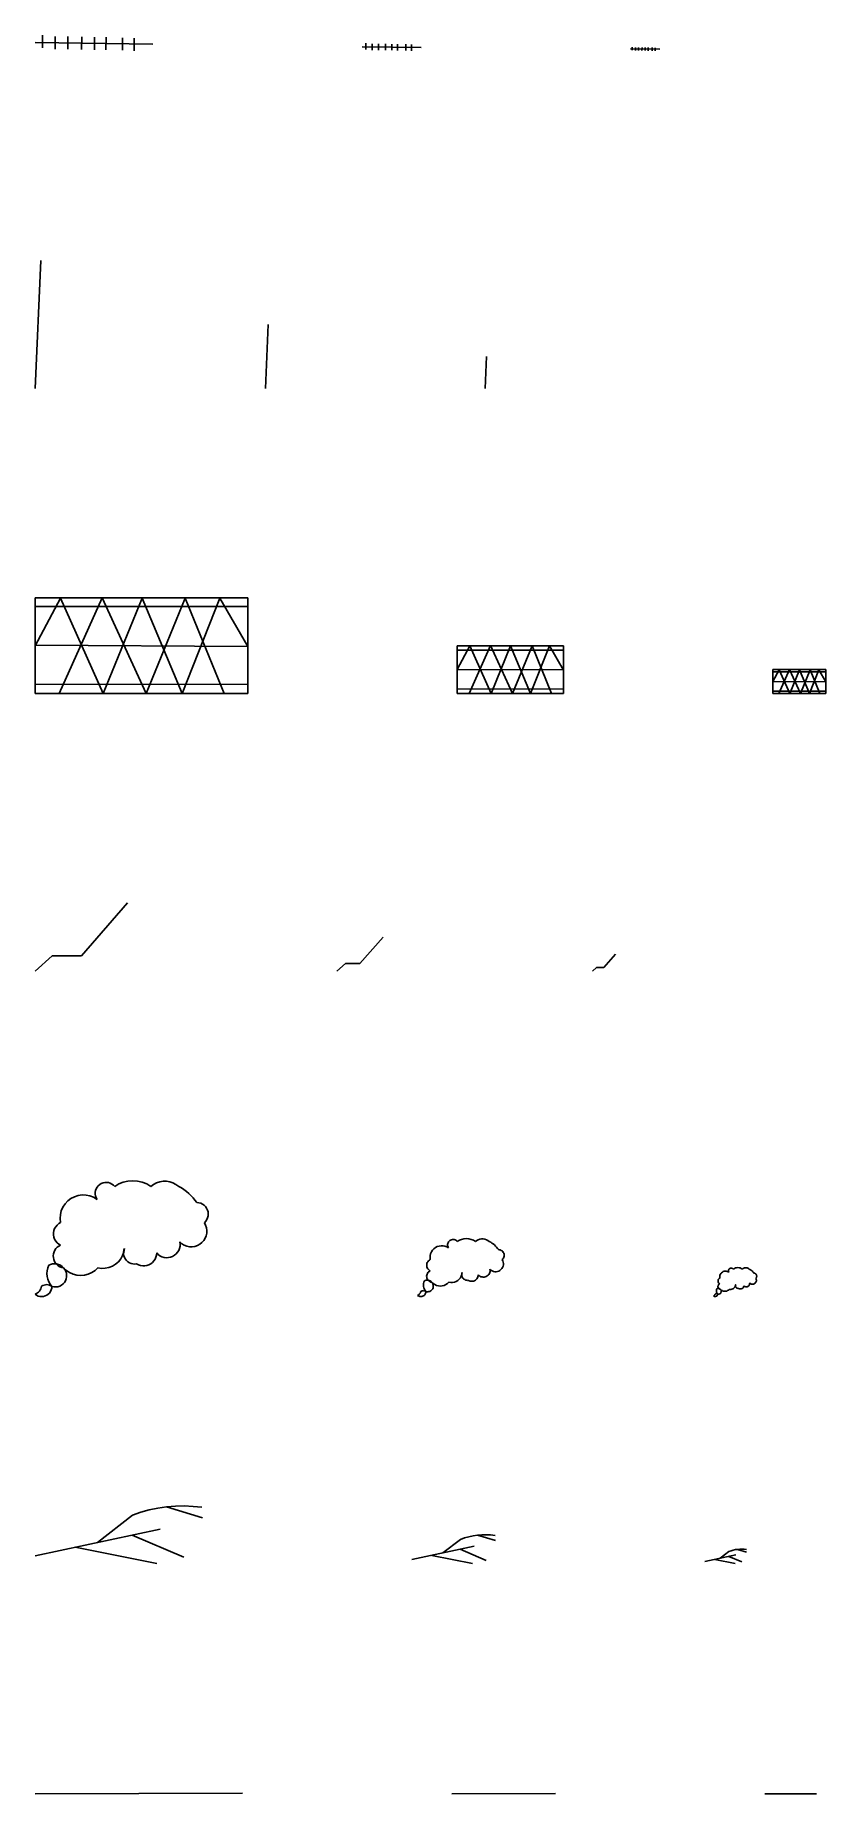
# Model space of a CAD drawing. Extents: x 0 to 76, y 0 to 168.
import ezdxf

# ---------------------------------------------------------------- set-up
doc = ezdxf.new("R2010")
doc.units = 0
for name, color, linetype in [('crack_alligator_DOWN_1X_0', 7, 'CONTINUOUS'), ('crack_alligator_ORIGINAL_0', 7, 'CONTINUOUS'), ('crack_alligator_UP_1X_0', 7, 'CONTINUOUS'), ('crack_diag_DOWN_1X_0', 7, 'CONTINUOUS'), ('crack_diag_ORIGINAL_0', 7, 'CONTINUOUS'), ('crack_diag_UP_1X_0', 7, 'CONTINUOUS'), ('crack_long_DOWN_1X_0', 7, 'CONTINUOUS'), ('crack_long_ORIGINAL_0', 7, 'CONTINUOUS'), ('crack_long_UP_1X_0', 7, 'CONTINUOUS'), ('crack_trans_DOWN_1X_0', 7, 'CONTINUOUS'), ('crack_trans_ORIGINAL_0', 7, 'CONTINUOUS'), ('crack_trans_UP_1X_0', 7, 'CONTINUOUS'), ('damage_DOWN_1X_0', 7, 'CONTINUOUS'), ('damage_ORIGINAL_0', 7, 'CONTINUOUS'), ('damage_UP_1X_0', 7, 'CONTINUOUS'), ('rebar_DOWN_1X_0', 7, 'CONTINUOUS'), ('rebar_ORIGINAL_0', 7, 'CONTINUOUS'), ('rebar_UP_1X_0', 7, 'CONTINUOUS'), ('seepage_DOWN_1X_0', 7, 'CONTINUOUS'), ('seepage_ORIGINAL_0', 7, 'CONTINUOUS'), ('seepage_UP_1X_0', 7, 'CONTINUOUS')]:
    doc.layers.add(name, color=color, linetype=linetype)

msp = doc.modelspace()

# ---------------------------------------------------------------- linework, layer by layer
at = {"layer": 'crack_alligator_DOWN_1X_0'}
for p, q in [((63.974011, 22.184724), (66.958814, 22.82112)), ((64.93275, 22.387099), (66.883958, 22)), ((65.466412, 22.502922), (66.29602, 23.15379)), ((66.288296, 22.680362), (67.529326, 22.148794)), ((66.495245, 23.222507), (66.29602, 23.15379)), ((66.698385, 23.278605), (66.495245, 23.222507)), ((66.904642, 23.321862), (66.698385, 23.278605)), ((67.113203, 23.352107), (66.904642, 23.321862)), ((67.32325, 23.369224), (67.113203, 23.352107)), ((67.113203, 23.352107), (67.969679, 23.091258)), ((67.533957, 23.373144), (67.32325, 23.369224)), ((67.744495, 23.363851), (67.533957, 23.373144)), ((67.954037, 23.341383), (67.744495, 23.363851))]:
    msp.add_line(p, q, dxfattribs=at)
at = {"layer": 'crack_alligator_ORIGINAL_0'}
for p, q in [((35.982674, 22.369448), (41.952279, 23.64224)), ((38.967476, 23.005844), (40.626692, 24.30758)), ((41.025142, 24.445015), (40.626692, 24.30758)), ((41.431422, 24.557209), (41.025142, 24.445015)), ((41.843935, 24.643723), (41.431422, 24.557209)), ((42.261058, 24.704215), (41.843935, 24.643723)), ((42.681152, 24.738448), (42.261058, 24.704215)), ((42.261058, 24.704215), (43.974011, 24.182517)), ((43.102566, 24.746287), (42.681152, 24.738448)), ((43.523642, 24.727702), (43.102566, 24.746287)), ((43.942727, 24.682766), (43.523642, 24.727702)), ((37.900152, 22.774197), (41.802567, 22)), ((40.611243, 23.360724), (43.093304, 22.297588))]:
    msp.add_line(p, q, dxfattribs=at)
at = {"layer": 'crack_alligator_UP_1X_0'}
for p, q in [((10.084936, 26.89003), (9.288036, 26.61516)), ((10.897496, 27.114418), (10.084936, 26.89003)), ((11.722522, 27.287446), (10.897496, 27.114418)), ((12.556768, 27.40843), (11.722522, 27.287446)), ((13.396956, 27.476896), (12.556768, 27.40843)), ((12.556768, 27.40843), (15.982674, 26.365034)), ((14.239784, 27.492574), (13.396956, 27.476896)), ((15.081936, 27.455404), (14.239784, 27.492574)), ((15.920106, 27.365532), (15.081936, 27.455404)), ((0, 22.738896), (11.93921, 25.28448)), ((5.969604, 24.011688), (9.288036, 26.61516)), ((3.834956, 23.548394), (11.639786, 22)), ((9.257138, 24.721448), (14.22126, 22.595176))]:
    msp.add_line(p, q, dxfattribs=at)
at = {"layer": 'crack_diag_DOWN_1X_0'}
for p, q in [((54.343378, 78.929582), (55.446715, 80.194831)), ((53.240041, 78.562252), (53.648684, 78.929582)), ((53.648684, 78.929582), (54.343378, 78.929582))]:
    msp.add_line(p, q, dxfattribs=at)
at = {"layer": 'crack_diag_ORIGINAL_0'}
for p, q in [((31.033367, 79.296912), (33.240041, 81.82741)), ((28.826694, 78.562252), (29.643979, 79.296912)), ((29.643979, 79.296912), (31.033367, 79.296912))]:
    msp.add_line(p, q, dxfattribs=at)
at = {"layer": 'crack_diag_UP_1X_0'}
for p, q in [((4.413346, 80.031572), (8.826694, 85.092568)), ((0, 78.562252), (1.63457, 80.031572)), ((1.63457, 80.031572), (4.413346, 80.031572))]:
    msp.add_line(p, q, dxfattribs=at)
at = {"layer": 'crack_long_DOWN_1X_0'}
msp.add_line((69.707572, 0), (74.658834, 0.013411), dxfattribs=at)
at = {"layer": 'crack_long_ORIGINAL_0'}
msp.add_line((39.805048, 0), (49.707572, 0.026821), dxfattribs=at)
at = {"layer": 'crack_long_UP_1X_0'}
msp.add_line((0, 0), (19.805048, 0.053642), dxfattribs=at)
at = {"layer": 'crack_trans_DOWN_1X_0'}
msp.add_line((43.133064, 137.298478), (43, 134.241846), dxfattribs=at)
at = {"layer": 'crack_trans_ORIGINAL_0'}
msp.add_line((22.266128, 140.35511), (22, 134.241846), dxfattribs=at)
at = {"layer": 'crack_trans_UP_1X_0'}
msp.add_line((0.532256, 146.468374), (0, 134.241846), dxfattribs=at)
at = {"layer": 'damage_DOWN_1X_0'}
for p, q in [((70.471036, 107.169925), (75.544835, 107.169925)), ((70.471036, 106.244181), (75.541652, 106.218731)), ((70.474715, 107.375315), (75.549542, 107.375315)), ((70.474715, 105.092969), (70.474715, 107.375315)), ((70.474715, 106.234142), (71.075412, 107.374183)), ((71.043987, 105.092568), (72.072115, 107.379887)), ((71.075412, 107.374183), (72.093746, 105.095719)), ((72.072115, 107.379887), (73.119343, 105.095749)), ((72.093746, 105.095719), (73.029542, 107.370313)), ((73.029542, 107.370313), (73.984437, 105.095719)), ((73.119343, 105.095749), (74.055162, 107.373525)), ((73.984437, 105.095719), (74.886127, 107.370542)), ((74.055162, 107.373525), (74.984616, 105.095749)), ((74.886127, 107.370542), (75.548187, 106.215749)), ((75.549542, 107.375315), (75.549542, 105.092969)), ((75.549542, 105.092969), (70.474715, 105.092969)), ((70.477402, 105.305712), (75.548018, 105.315256))]:
    msp.add_line(p, q, dxfattribs=at)
at = {"layer": 'damage_ORIGINAL_0'}
for p, q in [((40.314024, 109.247282), (50.461622, 109.247282)), ((40.321381, 109.658061), (50.471036, 109.658061)), ((40.321381, 105.093371), (40.321381, 109.658061)), ((40.321381, 107.375716), (41.522777, 109.655798)), ((41.459926, 105.092568), (43.516183, 109.667207)), ((41.522777, 109.655798), (43.559445, 105.098869)), ((43.516183, 109.667207), (45.610637, 105.09893)), ((43.559445, 105.098869), (45.431037, 109.648059)), ((45.431037, 109.648059), (47.340825, 105.098869)), ((45.610637, 105.09893), (47.482277, 109.654482)), ((47.340825, 105.098869), (49.144206, 109.648517)), ((47.482277, 109.654482), (49.341184, 105.09893)), ((49.144206, 109.648517), (50.468326, 107.338929)), ((50.471036, 109.658061), (50.471036, 105.093371)), ((40.314024, 107.395794), (50.455255, 107.344894)), ((50.471036, 105.093371), (40.321381, 105.093371)), ((40.326756, 105.518855), (50.467988, 105.537943))]:
    msp.add_line(p, q, dxfattribs=at)
at = {"layer": 'damage_UP_1X_0'}
for p, q in [((2.291804, 105.092568), (6.404318, 114.241846)), ((6.404318, 114.241846), (10.593226, 105.105292)), ((0, 113.401996), (20.295196, 113.401996)), ((0.014714, 114.223554), (20.314024, 114.223554)), ((0.014714, 105.094174), (0.014714, 114.223554)), ((0.014714, 109.658864), (2.417506, 114.219028)), ((2.417506, 114.219028), (6.490842, 105.10517)), ((6.490842, 105.10517), (10.234026, 114.20355)), ((10.234026, 114.20355), (14.053602, 105.10517)), ((10.593226, 105.105292), (14.336506, 114.216396)), ((14.053602, 105.10517), (17.660364, 114.204466)), ((14.336506, 114.216396), (18.05432, 105.105292)), ((17.660364, 114.204466), (20.308604, 109.58529)), ((20.314024, 114.223554), (20.314024, 105.094174)), ((0, 109.69902), (20.282462, 109.59722)), ((0.025464, 105.945142), (20.307928, 105.983318)), ((20.314024, 105.094174), (0.014714, 105.094174))]:
    msp.add_line(p, q, dxfattribs=at)
at = {"layer": 'rebar_DOWN_1X_0'}
for p, q in [((56.872828, 166.673798), (59.684966, 166.627945)), ((57.04535, 166.54369), (57.046788, 166.845759)), ((57.347523, 166.512265), (57.34896, 166.814334)), ((57.65171, 166.514138), (57.653147, 166.816207)), ((57.982511, 166.506441), (57.983948, 166.80851)), ((58.286491, 166.499369), (58.287928, 166.801438)), ((58.563648, 166.49292), (58.565085, 166.794989)), ((58.957034, 166.483767), (58.958471, 166.785837)), ((59.233983, 166.468374), (59.23542, 166.770443))]:
    msp.add_line(p, q, dxfattribs=at)
at = {"layer": 'rebar_ORIGINAL_0'}
for p, q in [((31.248552, 166.879222), (36.872828, 166.787515)), ((31.593597, 166.619006), (31.596471, 167.223144)), ((32.197942, 166.556155), (32.200816, 167.160293)), ((32.806316, 166.559901), (32.80919, 167.164039)), ((33.467918, 166.544508), (33.470793, 167.148646)), ((34.075878, 166.530363), (34.078752, 167.134501)), ((34.630193, 166.517466), (34.633067, 167.121604)), ((35.416964, 166.499161), (35.419838, 167.103299)), ((35.970862, 166.468374), (35.973736, 167.072512))]:
    msp.add_line(p, q, dxfattribs=at)
at = {"layer": 'rebar_UP_1X_0'}
for p, q in [((0.69009, 166.769638), (0.695838, 167.977914)), ((0, 167.29007), (11.248552, 167.106656)), ((1.89878, 166.643936), (1.904528, 167.852212)), ((3.115528, 166.651428), (3.121276, 167.859704)), ((4.438732, 166.620642), (4.444482, 167.828918)), ((5.654652, 166.592352), (5.6604, 167.800628)), ((6.763282, 166.566558), (6.76903, 167.774834)), ((8.336824, 166.529948), (8.342572, 167.738224)), ((9.44462, 166.468374), (9.450368, 167.67665))]:
    msp.add_line(p, q, dxfattribs=at)
at = {"layer": 'seepage_DOWN_1X_0'}
for p, q in [((65.256044, 49.067155), (65.24711, 49.016119)), ((65.24711, 49.016119), (65.24711, 48.964307)), ((65.24711, 48.964307), (65.256044, 48.913271)), ((65.273645, 49.115886), (65.256044, 49.067155)), ((65.256044, 48.913271), (65.273645, 48.86454)), ((65.299385, 49.160852), (65.273645, 49.115886)), ((65.273645, 48.86454), (65.299385, 48.819574)), ((65.332493, 49.200706), (65.299385, 49.160852)), ((65.299385, 48.819574), (65.332493, 48.77972)), ((65.371978, 49.234254), (65.332493, 49.200706)), ((65.332493, 48.77972), (65.371978, 48.746172)), ((65.416656, 49.260491), (65.371978, 49.234254)), ((65.371978, 48.746172), (65.416656, 48.719935)), ((65.416656, 48.719935), (65.375483, 48.698981)), ((65.412138, 49.449161), (65.406297, 49.354632)), ((65.406297, 49.354632), (65.416656, 49.260491)), ((65.434008, 49.54131), (65.412138, 49.449161)), ((65.471266, 49.628383), (65.434008, 49.54131)), ((65.522823, 49.707829), (65.471266, 49.628383)), ((65.587169, 49.777324), (65.522823, 49.707829)), ((65.662419, 49.834832), (65.587169, 49.777324)), ((65.746372, 49.87867), (65.662419, 49.834832)), ((65.836569, 49.907556), (65.746372, 49.87867)), ((65.93037, 49.920641), (65.836569, 49.907556)), ((66.025029, 49.917545), (65.93037, 49.920641)), ((66.117773, 49.898359), (66.025029, 49.917545)), ((66.205891, 49.863641), (66.117773, 49.898359)), ((66.2868, 49.814411), (66.205891, 49.863641)), ((66.245113, 49.982645), (66.244663, 49.938536)), ((66.244663, 49.938536), (66.251627, 49.894978)), ((66.252964, 50.026053), (66.245113, 49.982645)), ((66.251627, 49.894978), (66.265807, 49.853207)), ((66.267993, 50.067525), (66.252964, 50.026053)), ((66.265807, 49.853207), (66.2868, 49.814411)), ((66.289772, 50.105885), (66.267993, 50.067525)), ((66.317684, 50.140043), (66.289772, 50.105885)), ((66.350936, 50.169028), (66.317684, 50.140043)), ((66.388584, 50.192017), (66.350936, 50.169028)), ((66.429557, 50.208358), (66.388584, 50.192017)), ((66.472692, 50.217587), (66.429557, 50.208358)), ((66.516765, 50.21944), (66.472692, 50.217587)), ((66.560523, 50.213866), (66.516765, 50.21944)), ((66.602724, 50.201023), (66.560523, 50.213866)), ((66.642168, 50.181276), (66.602724, 50.201023)), ((66.677736, 50.155185), (66.642168, 50.181276)), ((66.708418, 50.123492), (66.677736, 50.155185)), ((66.807367, 50.182152), (66.708418, 50.123492)), ((66.914096, 50.225058), (66.807367, 50.182152)), ((67.026115, 50.251208), (66.914096, 50.225058)), ((67.140809, 50.259994), (67.026115, 50.251208)), ((67.255503, 50.251208), (67.140809, 50.259994)), ((67.367522, 50.225058), (67.255503, 50.251208)), ((67.474251, 50.182152), (67.367522, 50.225058)), ((67.5732, 50.123492), (67.474251, 50.182152)), ((67.637847, 50.171304), (67.5732, 50.123492)), ((67.709256, 50.208264), (67.637847, 50.171304)), ((67.785621, 50.233434), (67.709256, 50.208264)), ((67.865011, 50.246181), (67.785621, 50.233434)), ((67.945418, 50.246181), (67.865011, 50.246181)), ((68.024808, 50.233434), (67.945418, 50.246181)), ((68.101173, 50.208264), (68.024808, 50.233434)), ((68.172582, 50.171304), (68.101173, 50.208264)), ((68.237229, 50.123492), (68.172582, 50.171304)), ((68.301299, 50.088091), (68.237229, 50.123492)), ((68.268114, 48.797053), (68.316592, 48.754024)), ((68.27329, 48.745241), (68.268114, 48.797053)), ((68.269939, 48.693278), (68.27329, 48.745241)), ((68.362979, 50.048675), (68.301299, 50.088091)), ((68.316592, 48.754024), (68.371792, 48.720045)), ((68.422019, 50.005403), (68.362979, 50.048675)), ((68.371792, 48.720045), (68.432044, 48.696143)), ((68.478178, 49.958453), (68.422019, 50.005403)), ((68.531227, 49.908015), (68.478178, 49.958453)), ((68.58095, 49.854296), (68.531227, 49.908015)), ((68.627143, 49.797513), (68.58095, 49.854296)), ((68.66962, 49.737899), (68.627143, 49.797513)), ((68.716808, 49.733604), (68.66962, 49.737899)), ((68.686012, 48.710808), (68.743113, 48.741486)), ((68.762561, 49.721287), (68.716808, 49.733604)), ((68.743113, 48.741486), (68.794035, 48.781592)), ((68.805528, 49.701313), (68.762561, 49.721287)), ((68.794035, 48.781592), (68.837238, 48.829915)), ((68.844437, 49.674273), (68.805528, 49.701313)), ((68.837238, 48.829915), (68.871417, 48.884992)), ((68.878139, 49.640966), (68.844437, 49.674273)), ((68.851315, 49.256388), (68.883902, 49.290786)), ((68.881787, 49.199177), (68.851315, 49.256388)), ((68.871417, 48.884992), (68.895535, 48.945158)), ((68.905635, 49.602377), (68.878139, 49.640966)), ((68.901886, 49.137552), (68.881787, 49.199177)), ((68.883902, 49.290786), (68.910113, 49.330258)), ((68.895535, 48.945158), (68.908866, 49.008592)), ((68.911004, 49.073377), (68.901886, 49.137552)), ((68.926113, 49.559648), (68.905635, 49.602377)), ((68.908866, 49.008592), (68.911004, 49.073377)), ((68.910113, 49.330258), (68.929174, 49.373638)), ((68.938967, 49.514043), (68.926113, 49.559648)), ((68.929174, 49.373638), (68.940521, 49.419642)), ((68.943817, 49.466909), (68.938967, 49.514043)), ((68.940521, 49.419642), (68.943817, 49.466909)), ((64.808986, 47.547734), (64.837112, 47.5627)), ((64.808986, 47.547734), (64.843867, 47.524036)), ((64.837112, 47.5627), (64.863352, 47.58077)), ((64.843867, 47.524036), (64.88228, 47.506636)), ((64.863352, 47.58077), (64.887364, 47.60171)), ((64.88228, 47.506636), (64.923098, 47.496046)), ((64.887364, 47.60171), (64.908836, 47.625248)), ((64.908836, 47.625248), (64.927489, 47.651076)), ((64.923098, 47.496046), (64.965124, 47.492574)), ((64.927489, 47.651076), (64.94308, 47.67886)), ((64.94308, 47.67886), (64.955406, 47.708239)), ((64.955406, 47.708239), (64.964308, 47.73883)), ((64.992497, 47.756136), (64.964308, 47.73883)), ((64.965124, 47.492574), (65.007126, 47.496324)), ((65.023137, 47.7686), (64.992497, 47.756136)), ((65.007126, 47.496324), (65.047874, 47.507185)), ((65.055402, 47.775883), (65.023137, 47.7686)), ((65.047874, 47.507185), (65.08617, 47.524839)), ((65.088425, 47.777791), (65.055402, 47.775883)), ((65.08617, 47.524839), (65.120893, 47.548767)), ((65.093401, 48.1116), (65.0884, 48.043508)), ((65.0884, 48.043508), (65.093579, 47.97543)), ((65.121315, 47.774273), (65.088425, 47.777791)), ((65.108473, 48.178191), (65.093401, 48.1116)), ((65.093579, 47.97543), (65.108823, 47.908879)), ((65.133279, 48.2418), (65.108473, 48.178191)), ((65.108823, 47.908879), (65.133795, 47.845334)), ((65.120893, 47.548767), (65.151025, 47.578269)), ((65.153187, 47.765423), (65.121315, 47.774273)), ((65.177619, 48.262038), (65.133279, 48.2418)), ((65.133795, 47.845334), (65.167937, 47.786209)), ((65.151025, 47.578269), (65.17568, 47.61248)), ((65.183182, 47.75148), (65.153187, 47.765423)), ((65.167937, 47.786209), (65.210492, 47.732819)), ((65.17568, 47.61248), (65.194139, 47.650395)), ((65.224761, 48.274413), (65.177619, 48.262038)), ((65.210492, 47.732819), (65.183182, 47.75148)), ((65.194139, 47.650395), (65.205857, 47.690904)), ((65.205857, 47.690904), (65.210492, 47.732819)), ((65.210492, 47.732819), (65.25694, 47.723244)), ((65.273325, 48.278562), (65.224761, 48.274413)), ((65.24723, 48.514354), (65.241965, 48.468457)), ((65.241965, 48.468457), (65.244277, 48.422317)), ((65.244277, 48.422317), (65.254106, 48.377177)), ((65.259932, 48.558772), (65.24723, 48.514354)), ((65.254106, 48.377177), (65.271185, 48.334252)), ((65.25694, 47.723244), (65.304344, 47.721857)), ((65.279728, 48.600514), (65.259932, 48.558772)), ((65.271185, 48.334252), (65.295056, 48.294699)), ((65.321883, 48.274364), (65.273325, 48.278562)), ((65.306084, 48.638456), (65.279728, 48.600514)), ((65.295056, 48.294699), (65.325074, 48.259583)), ((65.304344, 47.721857), (65.351273, 47.728697)), ((65.338292, 48.671576), (65.306084, 48.638456)), ((65.369013, 48.261941), (65.321883, 48.274364)), ((65.325074, 48.259583), (65.360432, 48.22985)), ((65.375483, 48.698981), (65.338292, 48.671576)), ((65.351273, 47.728697), (65.396308, 47.743558)), ((65.360432, 48.22985), (65.400177, 48.2063)), ((65.413332, 48.241658), (65.369013, 48.261941)), ((65.396308, 47.743558), (65.438091, 47.765992)), ((65.400177, 48.2063), (65.443239, 48.189569)), ((65.45354, 48.21411), (65.413332, 48.241658)), ((65.438091, 47.765992), (65.475358, 47.795321)), ((65.443239, 48.189569), (65.488458, 48.180105)), ((65.488458, 48.180105), (65.45354, 48.21411)), ((65.475358, 47.795321), (65.506986, 47.830659)), ((65.488458, 48.180105), (65.555368, 48.116451)), ((65.517609, 48.142698), (65.488458, 48.180105)), ((65.506986, 47.830659), (65.532018, 47.870939)), ((65.539843, 48.100809), (65.517609, 48.142698)), ((65.532018, 47.870939), (65.549698, 47.914944)), ((65.55449, 48.055703), (65.539843, 48.100809)), ((65.549698, 47.914944), (65.559493, 47.961346)), ((65.561107, 48.008743), (65.55449, 48.055703)), ((65.555368, 48.116451), (65.63203, 48.064958)), ((65.559493, 47.961346), (65.561107, 48.008743)), ((65.63203, 48.064958), (65.716262, 48.027091)), ((65.716262, 48.027091), (65.805663, 48.003932)), ((65.805663, 48.003932), (65.897685, 47.996137)), ((65.897685, 47.996137), (65.989707, 48.003932)), ((65.989707, 48.003932), (66.079107, 48.027091)), ((66.079107, 48.027091), (66.163339, 48.064958)), ((66.163339, 48.064958), (66.240002, 48.116451)), ((66.240002, 48.116451), (66.306912, 48.180105)), ((66.306912, 48.180105), (66.394884, 48.167468)), ((66.394884, 48.167468), (66.483721, 48.17007)), ((66.483721, 48.17007), (66.570803, 48.187834)), ((66.570803, 48.187834), (66.653561, 48.220236)), ((66.653561, 48.220236), (66.729555, 48.26632)), ((66.729555, 48.26632), (66.796542, 48.324728)), ((66.796542, 48.324728), (66.852548, 48.393737)), ((66.852548, 48.393737), (66.89592, 48.47131)), ((66.89592, 48.47131), (66.925379, 48.555161)), ((66.926627, 48.600789), (66.920208, 48.557139)), ((66.920208, 48.557139), (66.920968, 48.513025)), ((66.920968, 48.513025), (66.928887, 48.469621)), ((66.925379, 48.555161), (66.940056, 48.642816)), ((66.940056, 48.642816), (66.926627, 48.600789)), ((66.928887, 48.469621), (66.943756, 48.428082)), ((66.943756, 48.428082), (66.965178, 48.389511)), ((66.965178, 48.389511), (66.992584, 48.354935)), ((66.992584, 48.354935), (67.025245, 48.325273)), ((67.025245, 48.325273), (67.062293, 48.301314)), ((67.062293, 48.301314), (67.102743, 48.283695)), ((67.102743, 48.283695), (67.145518, 48.272883)), ((67.145518, 48.272883), (67.189481, 48.269168)), ((67.189481, 48.269168), (67.233464, 48.272648)), ((67.233464, 48.272648), (67.278684, 48.24874)), ((67.278684, 48.24874), (67.32721, 48.232564)), ((67.32721, 48.232564), (67.37773, 48.224557)), ((67.37773, 48.224557), (67.42888, 48.224934)), ((67.42888, 48.224934), (67.479276, 48.233687)), ((67.479276, 48.233687), (67.527558, 48.250577)), ((67.527558, 48.250577), (67.572421, 48.275149)), ((67.572421, 48.275149), (67.612651, 48.306738)), ((67.612651, 48.306738), (67.647163, 48.344493)), ((67.647163, 48.344493), (67.675024, 48.38739)), ((67.675024, 48.38739), (67.69548, 48.434272)), ((67.69548, 48.434272), (67.707979, 48.483873)), ((67.707979, 48.483873), (67.712183, 48.53485)), ((67.712183, 48.53485), (67.748872, 48.497901)), ((67.748872, 48.497901), (67.791099, 48.467436)), ((67.791099, 48.467436), (67.837733, 48.44427)), ((67.837733, 48.44427), (67.887523, 48.429028)), ((67.887523, 48.429028), (67.939132, 48.422116)), ((67.939132, 48.422116), (67.991178, 48.423721)), ((67.991178, 48.423721), (68.042264, 48.433799)), ((68.042264, 48.433799), (68.09102, 48.452081)), ((68.09102, 48.452081), (68.136138, 48.478075)), ((68.136138, 48.478075), (68.176409, 48.511084)), ((68.176409, 48.511084), (68.210751, 48.550224)), ((68.210751, 48.550224), (68.238245, 48.594444)), ((68.238245, 48.594444), (68.258152, 48.642559)), ((68.258152, 48.642559), (68.269939, 48.693278)), ((68.432044, 48.696143), (68.495526, 48.683042)), ((68.495526, 48.683042), (68.560318, 48.681137)), ((68.560318, 48.681137), (68.62446, 48.690487)), ((68.62446, 48.690487), (68.686012, 48.710808))]:
    msp.add_line(p, q, dxfattribs=at)
at = {"layer": 'seepage_ORIGINAL_0'}
for p, q in [((38.246191, 52.17709), (38.095689, 52.062074)), ((38.414096, 52.264767), (38.246191, 52.17709)), ((38.59449, 52.322537), (38.414096, 52.264767)), ((38.782092, 52.348709), (38.59449, 52.322537)), ((38.971409, 52.342517), (38.782092, 52.348709)), ((39.156899, 52.304143), (38.971409, 52.342517)), ((39.333133, 52.234709), (39.156899, 52.304143)), ((39.494951, 52.136249), (39.333133, 52.234709)), ((39.411578, 52.472717), (39.410678, 52.384499)), ((39.410678, 52.384499), (39.424606, 52.297382)), ((39.427279, 52.559532), (39.411578, 52.472717)), ((39.424606, 52.297382), (39.452965, 52.213841)), ((39.457337, 52.642477), (39.427279, 52.559532)), ((39.452965, 52.213841), (39.494951, 52.136249)), ((39.500896, 52.719197), (39.457337, 52.642477)), ((39.556721, 52.787512), (39.500896, 52.719197)), ((39.623224, 52.845482), (39.556721, 52.787512)), ((39.698519, 52.891461), (39.623224, 52.845482)), ((39.780465, 52.924143), (39.698519, 52.891461)), ((39.866736, 52.9426), (39.780465, 52.924143)), ((39.954882, 52.946307), (39.866736, 52.9426)), ((40.042398, 52.935159), (39.954882, 52.946307)), ((40.126799, 52.909473), (40.042398, 52.935159)), ((40.205688, 52.869978), (40.126799, 52.909473)), ((40.276824, 52.817796), (40.205688, 52.869978)), ((40.338187, 52.754409), (40.276824, 52.817796)), ((40.536086, 52.87173), (40.338187, 52.754409)), ((40.749544, 52.957542), (40.536086, 52.87173)), ((40.973581, 53.009843), (40.749544, 52.957542)), ((41.20297, 53.027413), (40.973581, 53.009843)), ((41.432358, 53.009843), (41.20297, 53.027413)), ((41.656395, 52.957542), (41.432358, 53.009843)), ((41.869853, 52.87173), (41.656395, 52.957542)), ((42.067752, 52.754409), (41.869853, 52.87173)), ((42.197045, 52.850034), (42.067752, 52.754409)), ((42.339864, 52.923953), (42.197045, 52.850034)), ((42.492594, 52.974295), (42.339864, 52.923953)), ((42.651374, 52.999789), (42.492594, 52.974295)), ((42.812187, 52.999789), (42.651374, 52.999789)), ((42.970967, 52.974295), (42.812187, 52.999789)), ((43.123698, 52.923953), (42.970967, 52.974295)), ((43.266516, 52.850034), (43.123698, 52.923953)), ((43.39581, 52.754409), (43.266516, 52.850034)), ((43.523949, 52.683608), (43.39581, 52.754409)), ((43.64731, 52.604776), (43.523949, 52.683608)), ((43.76539, 52.518233), (43.64731, 52.604776)), ((43.877708, 52.424333), (43.76539, 52.518233)), ((43.983805, 52.323457), (43.877708, 52.424333)), ((44.083251, 52.216018), (43.983805, 52.323457)), ((44.175638, 52.102453), (44.083251, 52.216018)), ((44.260592, 51.983224), (44.175638, 52.102453)), ((37.433439, 50.641736), (37.415571, 50.539664)), ((37.415571, 50.539664), (37.415571, 50.43604)), ((37.415571, 50.43604), (37.433439, 50.333968)), ((37.468641, 50.739198), (37.433439, 50.641736)), ((37.520122, 50.82913), (37.468641, 50.739198)), ((37.586338, 50.908838), (37.520122, 50.82913)), ((37.665308, 50.975934), (37.586338, 50.908838)), ((37.754664, 51.028408), (37.665308, 50.975934)), ((37.745627, 51.405748), (37.733945, 51.21669)), ((37.733945, 51.21669), (37.754664, 51.028408)), ((37.789367, 51.590047), (37.745627, 51.405748)), ((37.863885, 51.764192), (37.789367, 51.590047)), ((37.966998, 51.923085), (37.863885, 51.764192)), ((38.095689, 52.062074), (37.966998, 51.923085)), ((44.354967, 51.974633), (44.260592, 51.983224)), ((44.446474, 51.95), (44.354967, 51.974633)), ((44.532408, 51.910052), (44.446474, 51.95)), ((44.610226, 51.855972), (44.532408, 51.910052)), ((44.677629, 51.789358), (44.610226, 51.855972)), ((44.623981, 51.020202), (44.689155, 51.088998)), ((44.684925, 50.905781), (44.623981, 51.020202)), ((44.664185, 50.277411), (44.712422, 50.397742)), ((44.732621, 51.712181), (44.677629, 51.789358)), ((44.725123, 50.78253), (44.684925, 50.905781)), ((44.689155, 51.088998), (44.741578, 51.167943)), ((44.712422, 50.397742), (44.739083, 50.524611)), ((44.743359, 50.65418), (44.725123, 50.78253)), ((44.773577, 51.626723), (44.732621, 51.712181)), ((44.739083, 50.524611), (44.743359, 50.65418)), ((44.741578, 51.167943), (44.779699, 51.254702)), ((44.799286, 51.535512), (44.773577, 51.626723)), ((44.779699, 51.254702), (44.802393, 51.34671)), ((44.808986, 51.441245), (44.799286, 51.535512)), ((44.802393, 51.34671), (44.808986, 51.441245)), ((37.108155, 48.730627), (37.098152, 48.594443)), ((37.138298, 48.863808), (37.108155, 48.730627)), ((37.18791, 48.991027), (37.138298, 48.863808)), ((37.276589, 49.031503), (37.18791, 48.991027)), ((37.370875, 49.056253), (37.276589, 49.031503)), ((37.468001, 49.064551), (37.370875, 49.056253)), ((37.415812, 49.536135), (37.405281, 49.444341)), ((37.405281, 49.444341), (37.409906, 49.352061)), ((37.409906, 49.352061), (37.429563, 49.26178)), ((37.441215, 49.624971), (37.415812, 49.536135)), ((37.429563, 49.26178), (37.463722, 49.17593)), ((37.433439, 50.333968), (37.468641, 50.236506)), ((37.480807, 49.708454), (37.441215, 49.624971)), ((37.463722, 49.17593), (37.511463, 49.096824)), ((37.565118, 49.056155), (37.468001, 49.064551)), ((37.468641, 50.236506), (37.520122, 50.146574)), ((37.53352, 49.784338), (37.480807, 49.708454)), ((37.511463, 49.096824), (37.5715, 49.026591)), ((37.520122, 50.146574), (37.586338, 50.066866)), ((37.597936, 49.850578), (37.53352, 49.784338)), ((37.659378, 49.031309), (37.565118, 49.056155)), ((37.5715, 49.026591), (37.642216, 48.967125)), ((37.586338, 50.066866), (37.665308, 49.99977)), ((37.672318, 49.905389), (37.597936, 49.850578)), ((37.642216, 48.967125), (37.721706, 48.920026)), ((37.748016, 48.990743), (37.659378, 49.031309)), ((37.665308, 49.99977), (37.754664, 49.947296)), ((37.754664, 49.947296), (37.672318, 49.905389)), ((37.721706, 48.920026), (37.80783, 48.886563)), ((37.828432, 48.935647), (37.748016, 48.990743)), ((37.80783, 48.886563), (37.898267, 48.867637)), ((37.898267, 48.867637), (37.828432, 48.935647)), ((37.898267, 48.867637), (38.032088, 48.740329)), ((37.956569, 48.792823), (37.898267, 48.867637)), ((38.001038, 48.709045), (37.956569, 48.792823)), ((38.032088, 48.740329), (38.185413, 48.637342)), ((39.248029, 48.637342), (39.401355, 48.740329)), ((39.401355, 48.740329), (39.535176, 48.867637)), ((39.535176, 48.867637), (39.71112, 48.842363)), ((39.71112, 48.842363), (39.888794, 48.847566)), ((39.888794, 48.847566), (40.062958, 48.883094)), ((40.062958, 48.883094), (40.228474, 48.947898)), ((40.228474, 48.947898), (40.380462, 49.040067)), ((40.380462, 49.040067), (40.514436, 49.156883)), ((40.514436, 49.156883), (40.626448, 49.2949)), ((40.626448, 49.2949), (40.713192, 49.450047)), ((40.713192, 49.450047), (40.772109, 49.617749)), ((40.774606, 49.709005), (40.761767, 49.621704)), ((40.761767, 49.621704), (40.763287, 49.533477)), ((40.763287, 49.533477), (40.779126, 49.446669)), ((40.772109, 49.617749), (40.801464, 49.793059)), ((40.801464, 49.793059), (40.774606, 49.709005)), ((40.779126, 49.446669), (40.808863, 49.36359)), ((40.808863, 49.36359), (40.851708, 49.286449)), ((40.851708, 49.286449), (40.90652, 49.217297)), ((40.90652, 49.217297), (40.971842, 49.157973)), ((40.971842, 49.157973), (41.045938, 49.110055)), ((41.045938, 49.110055), (41.126837, 49.074816)), ((41.126837, 49.074816), (41.212387, 49.053193)), ((41.212387, 49.053193), (41.300314, 49.045763)), ((41.300314, 49.045763), (41.38828, 49.052722)), ((41.38828, 49.052722), (41.47872, 49.004907)), ((41.47872, 49.004907), (41.575772, 48.972555)), ((41.575772, 48.972555), (41.676812, 48.956541)), ((41.676812, 48.956541), (41.779111, 48.957295)), ((41.779111, 48.957295), (41.879904, 48.9748)), ((41.879904, 48.9748), (41.976468, 49.00858)), ((41.976468, 49.00858), (42.066193, 49.057724)), ((42.066193, 49.057724), (42.146654, 49.120903)), ((42.146654, 49.120903), (42.215678, 49.196411)), ((42.215678, 49.196411), (42.271399, 49.282206)), ((42.271399, 49.282206), (42.312311, 49.375971)), ((42.312311, 49.375971), (42.337309, 49.475172)), ((42.337309, 49.475172), (42.345717, 49.577127)), ((42.345717, 49.577127), (42.419095, 49.503228)), ((42.419095, 49.503228), (42.50355, 49.442297)), ((42.50355, 49.442297), (42.596818, 49.395967)), ((42.596818, 49.395967), (42.696397, 49.365482)), ((42.696397, 49.365482), (42.799617, 49.351659)), ((42.799617, 49.351659), (42.903708, 49.354869)), ((42.903708, 49.354869), (43.00588, 49.375025)), ((43.00588, 49.375025), (43.103392, 49.411588)), ((43.103392, 49.411588), (43.193628, 49.463576)), ((43.193628, 49.463576), (43.274169, 49.529595)), ((43.274169, 49.529595), (43.342854, 49.607875)), ((43.342854, 49.607875), (43.397841, 49.696315)), ((43.397841, 49.696315), (43.437656, 49.792545)), ((43.437656, 49.792545), (43.46123, 49.893983)), ((43.45758, 50.101533), (43.554536, 50.015475)), ((43.467931, 49.997908), (43.45758, 50.101533)), ((43.46123, 49.893983), (43.467931, 49.997908)), ((43.554536, 50.015475), (43.664936, 49.947517)), ((43.664936, 49.947517), (43.78544, 49.899713)), ((43.78544, 49.899713), (43.912404, 49.873511)), ((43.912404, 49.873511), (44.041988, 49.869701)), ((44.041988, 49.869701), (44.170272, 49.8884)), ((44.170272, 49.8884), (44.293376, 49.929042)), ((44.293376, 49.929042), (44.407578, 49.990398)), ((44.407578, 49.990398), (44.509422, 50.070611)), ((44.509422, 50.070611), (44.595829, 50.167256)), ((44.595829, 50.167256), (44.664185, 50.277411)), ((36.539324, 47.602894), (36.595576, 47.632825)), ((36.539324, 47.602894), (36.609086, 47.555498)), ((36.595576, 47.632825), (36.648056, 47.668966)), ((36.609086, 47.555498), (36.685911, 47.520699)), ((36.648056, 47.668966), (36.696079, 47.710846)), ((36.685911, 47.520699), (36.767547, 47.499517)), ((36.696079, 47.710846), (36.739023, 47.757921)), ((36.739023, 47.757921), (36.776329, 47.809578)), ((36.767547, 47.499517), (36.8516, 47.492574)), ((36.776329, 47.809578), (36.807511, 47.865147)), ((36.807511, 47.865147), (36.832164, 47.923904)), ((36.832164, 47.923904), (36.849968, 47.985086)), ((36.906346, 48.019699), (36.849968, 47.985086)), ((36.8516, 47.492574), (36.935605, 47.500074)), ((36.967625, 48.044625), (36.906346, 48.019699)), ((36.935605, 47.500074), (37.017099, 47.521796)), ((37.032157, 48.059192), (36.967625, 48.044625)), ((37.017099, 47.521796), (37.093692, 47.557104)), ((37.098202, 48.063009), (37.032157, 48.059192)), ((37.093692, 47.557104), (37.163138, 47.604961)), ((37.098152, 48.594443), (37.108509, 48.458287)), ((37.163981, 48.055973), (37.098202, 48.063009)), ((37.108509, 48.458287), (37.138998, 48.325184)), ((37.138998, 48.325184), (37.188941, 48.198094)), ((37.163138, 47.604961), (37.223401, 47.663965)), ((37.227725, 48.038273), (37.163981, 48.055973)), ((37.188941, 48.198094), (37.257226, 48.079844)), ((37.223401, 47.663965), (37.272713, 47.732386)), ((37.287715, 48.010386), (37.227725, 48.038273)), ((37.257226, 48.079844), (37.342336, 47.973063)), ((37.272713, 47.732386), (37.309629, 47.808217)), ((37.342336, 47.973063), (37.287715, 48.010386)), ((37.309629, 47.808217), (37.333065, 47.889235)), ((37.333065, 47.889235), (37.342336, 47.973063)), ((37.342336, 47.973063), (37.435232, 47.953915)), ((37.435232, 47.953915), (37.53004, 47.95114)), ((37.53004, 47.95114), (37.623897, 47.96482)), ((37.623897, 47.96482), (37.713968, 47.994543)), ((37.713968, 47.994543), (37.797533, 48.039411)), ((37.797533, 48.039411), (37.872069, 48.098068)), ((37.872069, 48.098068), (37.935324, 48.168744)), ((37.935324, 48.168744), (37.985387, 48.249304)), ((37.985387, 48.249304), (38.020748, 48.337315)), ((38.030332, 48.618833), (38.001038, 48.709045)), ((38.020748, 48.337315), (38.040338, 48.430119)), ((38.043565, 48.524912), (38.030332, 48.618833)), ((38.040338, 48.430119), (38.043565, 48.524912)), ((38.185413, 48.637342), (38.353877, 48.561609)), ((38.353877, 48.561609), (38.532677, 48.515289)), ((38.532677, 48.515289), (38.716721, 48.499701)), ((38.716721, 48.499701), (38.900766, 48.515289)), ((38.900766, 48.515289), (39.079566, 48.561609)), ((39.079566, 48.561609), (39.248029, 48.637342))]:
    msp.add_line(p, q, dxfattribs=at)
at = {"layer": 'seepage_UP_1X_0'}
for p, q in [((4.110332, 57.1525), (3.749544, 57.03696)), ((4.485536, 57.204844), (4.110332, 57.1525)), ((4.86417, 57.19246), (4.485536, 57.204844)), ((5.23515, 57.115712), (4.86417, 57.19246)), ((5.587618, 56.976844), (5.23515, 57.115712)), ((5.744508, 57.45286), (5.742708, 57.276424)), ((5.742708, 57.276424), (5.770564, 57.10219)), ((5.77591, 57.62649), (5.744508, 57.45286)), ((5.836026, 57.79238), (5.77591, 57.62649)), ((5.923144, 57.94582), (5.836026, 57.79238)), ((6.034794, 58.08245), (5.923144, 57.94582)), ((6.1678, 58.19839), (6.034794, 58.08245)), ((6.31839, 58.290348), (6.1678, 58.19839)), ((6.482282, 58.355712), (6.31839, 58.290348)), ((6.654824, 58.392626), (6.482282, 58.355712)), ((6.831116, 58.40004), (6.654824, 58.392626)), ((7.006148, 58.377744), (6.831116, 58.40004)), ((7.17495, 58.326372), (7.006148, 58.377744)), ((7.332728, 58.247382), (7.17495, 58.326372)), ((7.475, 58.143018), (7.332728, 58.247382)), ((7.597726, 58.016244), (7.475, 58.143018)), ((7.993524, 58.250886), (7.597726, 58.016244)), ((8.42044, 58.42251), (7.993524, 58.250886)), ((8.868514, 58.527112), (8.42044, 58.42251)), ((9.327292, 58.562252), (8.868514, 58.527112)), ((9.786068, 58.527112), (9.327292, 58.562252)), ((10.234142, 58.42251), (9.786068, 58.527112)), ((10.661058, 58.250886), (10.234142, 58.42251)), ((11.056856, 58.016244), (10.661058, 58.250886)), ((11.315442, 58.207494), (11.056856, 58.016244)), ((11.60108, 58.355332), (11.315442, 58.207494)), ((11.90654, 58.456016), (11.60108, 58.355332)), ((12.2241, 58.507004), (11.90654, 58.456016)), ((12.545726, 58.507004), (12.2241, 58.507004)), ((12.863286, 58.456016), (12.545726, 58.507004)), ((13.168748, 58.355332), (12.863286, 58.456016)), ((13.454384, 58.207494), (13.168748, 58.355332)), ((13.712972, 58.016244), (13.454384, 58.207494)), ((13.96925, 57.874642), (13.712972, 58.016244)), ((14.215972, 57.716978), (13.96925, 57.874642)), ((14.452132, 57.543892), (14.215972, 57.716978)), ((14.676768, 57.356092), (14.452132, 57.543892)), ((14.888962, 57.15434), (14.676768, 57.356092)), ((15.087854, 56.939462), (14.888962, 57.15434)), ((2.500086, 55.68752), (2.412606, 55.318922)), ((2.649122, 56.03581), (2.500086, 55.68752)), ((2.855348, 56.353596), (2.649122, 56.03581)), ((3.11273, 56.631574), (2.855348, 56.353596)), ((3.413734, 56.861606), (3.11273, 56.631574)), ((3.749544, 57.03696), (3.413734, 56.861606)), ((5.911254, 56.779924), (5.587618, 56.976844)), ((5.770564, 57.10219), (5.827282, 56.935108)), ((5.827282, 56.935108), (5.911254, 56.779924)), ((15.272628, 56.712332), (15.087854, 56.939462)), ((15.442536, 56.473874), (15.272628, 56.712332)), ((15.631286, 56.456692), (15.442536, 56.473874)), ((15.8143, 56.407426), (15.631286, 56.456692)), ((15.986168, 56.32753), (15.8143, 56.407426)), ((16.141804, 56.21937), (15.986168, 56.32753)), ((16.27661, 56.086142), (16.141804, 56.21937)), ((16.386594, 55.931788), (16.27661, 56.086142)), ((16.468506, 55.760872), (16.386594, 55.931788)), ((16.519924, 55.57845), (16.468506, 55.760872)), ((16.539324, 55.389916), (16.519924, 55.57845)), ((1.78823, 53.790898), (1.752494, 53.586754)), ((1.858634, 53.985822), (1.78823, 53.790898)), ((1.961596, 54.165686), (1.858634, 53.985822)), ((2.094028, 54.325102), (1.961596, 54.165686)), ((2.251968, 54.459294), (2.094028, 54.325102)), ((2.43068, 54.564242), (2.251968, 54.459294)), ((2.412606, 55.318922), (2.389242, 54.940806)), ((2.389242, 54.940806), (2.43068, 54.564242)), ((16.169314, 54.54783), (16.299662, 54.685422)), ((16.291202, 54.318988), (16.169314, 54.54783)), ((16.371598, 54.072486), (16.291202, 54.318988)), ((16.299662, 54.685422), (16.404508, 54.843312)), ((16.40807, 53.815786), (16.371598, 54.072486)), ((16.399518, 53.556648), (16.40807, 53.815786)), ((16.404508, 54.843312), (16.48075, 55.01683)), ((16.48075, 55.01683), (16.526138, 55.200846)), ((16.526138, 55.200846), (16.539324, 55.389916)), ((1.752494, 53.586754), (1.752494, 53.379506)), ((1.752494, 53.379506), (1.78823, 53.175362)), ((1.78823, 53.175362), (1.858634, 52.980438)), ((1.858634, 52.980438), (1.961596, 52.800574)), ((1.988392, 52.076102), (1.882966, 51.924334)), ((1.961596, 52.800574), (2.094028, 52.641158)), ((2.117224, 52.208582), (1.988392, 52.076102)), ((2.094028, 52.641158), (2.251968, 52.506966)), ((2.265988, 52.318204), (2.117224, 52.208582)), ((2.251968, 52.506966), (2.43068, 52.402018)), ((2.43068, 52.402018), (2.265988, 52.318204)), ((8.46557, 51.742924), (8.52428, 52.093544)), ((8.52428, 52.093544), (8.470564, 51.925436)), ((13.717034, 51.900056), (13.796664, 52.092516)), ((13.796664, 52.092516), (13.843812, 52.295392)), ((13.836512, 52.710492), (14.030424, 52.538376)), ((13.857214, 52.503242), (13.836512, 52.710492)), ((13.843812, 52.295392), (13.857214, 52.503242)), ((14.030424, 52.538376), (14.251224, 52.40246)), ((14.251224, 52.40246), (14.492232, 52.306852)), ((14.492232, 52.306852), (14.74616, 52.254448)), ((14.74616, 52.254448), (15.005328, 52.246828)), ((15.005328, 52.246828), (15.261896, 52.284226)), ((15.261896, 52.284226), (15.508104, 52.36551)), ((15.508104, 52.36551), (15.736508, 52.488222)), ((15.736508, 52.488222), (15.940196, 52.648648)), ((15.940196, 52.648648), (16.11301, 52.841938)), ((16.11301, 52.841938), (16.249722, 53.062248)), ((16.249722, 53.062248), (16.346196, 53.30291)), ((16.346196, 53.30291), (16.399518, 53.556648)), ((1.297172, 50.48948), (1.197948, 50.235042)), ((1.47453, 50.570432), (1.297172, 50.48948)), ((1.663102, 50.619932), (1.47453, 50.570432)), ((1.857354, 50.636528), (1.663102, 50.619932)), ((1.752976, 51.579696), (1.731914, 51.396108)), ((1.731914, 51.396108), (1.741164, 51.211548)), ((1.741164, 51.211548), (1.780478, 51.030986)), ((1.803782, 51.757368), (1.752976, 51.579696)), ((1.780478, 51.030986), (1.848796, 50.859286)), ((1.882966, 51.924334), (1.803782, 51.757368)), ((1.848796, 50.859286), (1.944278, 50.701074)), ((2.051588, 50.619736), (1.857354, 50.636528)), ((1.944278, 50.701074), (2.064352, 50.560608)), ((2.240108, 50.570044), (2.051588, 50.619736)), ((2.064352, 50.560608), (2.205784, 50.441676)), ((2.205784, 50.441676), (2.364764, 50.347478)), ((2.417384, 50.488912), (2.240108, 50.570044)), ((2.578216, 50.37872), (2.417384, 50.488912)), ((7.047268, 50.273614), (7.3783, 50.403222)), ((7.3783, 50.403222), (7.682276, 50.58756)), ((7.682276, 50.58756), (7.950224, 50.821192)), ((7.950224, 50.821192), (8.174248, 51.097226)), ((8.174248, 51.097226), (8.347736, 51.40752)), ((8.347736, 51.40752), (8.46557, 51.742924)), ((8.470564, 51.925436), (8.444886, 51.750834)), ((8.444886, 51.750834), (8.447926, 51.57438)), ((8.447926, 51.57438), (8.479604, 51.400764)), ((8.479604, 51.400764), (8.539078, 51.234606)), ((8.539078, 51.234606), (8.624768, 51.080324)), ((8.624768, 51.080324), (8.734392, 50.94202)), ((8.734392, 50.94202), (8.865036, 50.823372)), ((8.865036, 50.823372), (9.013228, 50.727536)), ((9.013228, 50.727536), (9.175026, 50.657058)), ((9.175026, 50.657058), (9.346126, 50.613812)), ((9.346126, 50.613812), (9.52198, 50.598952)), ((9.52198, 50.598952), (9.697912, 50.61287)), ((9.697912, 50.61287), (9.878792, 50.51724)), ((9.878792, 50.51724), (10.072896, 50.452536)), ((10.072896, 50.452536), (10.274976, 50.420508)), ((10.274976, 50.420508), (10.479574, 50.422016)), ((10.479574, 50.422016), (10.68116, 50.457026)), ((10.68116, 50.457026), (10.874288, 50.524586)), ((10.874288, 50.524586), (11.053738, 50.622874)), ((11.053738, 50.622874), (11.21466, 50.749232)), ((11.21466, 50.749232), (11.352708, 50.900248)), ((11.352708, 50.900248), (11.46415, 51.071838)), ((11.46415, 51.071838), (11.545974, 51.259368)), ((11.545974, 51.259368), (11.59597, 51.45777)), ((11.59597, 51.45777), (11.612786, 51.66168)), ((11.612786, 51.66168), (11.759542, 51.513882)), ((11.759542, 51.513882), (11.928452, 51.39202)), ((11.928452, 51.39202), (12.114988, 51.29936)), ((12.114988, 51.29936), (12.314146, 51.23839)), ((12.314146, 51.23839), (12.520586, 51.210744)), ((12.520586, 51.210744), (12.728768, 51.217164)), ((12.728768, 51.217164), (12.933112, 51.257476)), ((12.933112, 51.257476), (13.128136, 51.330602)), ((13.128136, 51.330602), (13.308608, 51.434578)), ((13.308608, 51.434578), (13.46969, 51.566616)), ((13.46969, 51.566616), (13.60706, 51.723176)), ((13.60706, 51.723176), (13.717034, 51.900056)), ((1.137662, 49.96868), (1.117656, 49.696312)), ((1.117656, 49.696312), (1.13837, 49.424)), ((1.197948, 50.235042), (1.137662, 49.96868)), ((1.13837, 49.424), (1.199348, 49.157794)), ((1.199348, 49.157794), (1.299234, 48.903614)), ((1.299234, 48.903614), (1.435804, 48.667114)), ((2.364764, 50.347478), (2.537012, 50.280552)), ((2.537012, 50.280552), (2.717886, 50.2427)), ((2.717886, 50.2427), (2.578216, 50.37872)), ((2.66549, 48.703562), (2.792, 48.844914)), ((2.717886, 50.2427), (2.985528, 49.988084)), ((2.83449, 50.093072), (2.717886, 50.2427)), ((2.792, 48.844914), (2.892126, 49.006034)), ((2.923428, 49.925516), (2.83449, 50.093072)), ((2.892126, 49.006034), (2.962848, 49.182056)), ((2.982016, 49.745092), (2.923428, 49.925516)), ((2.962848, 49.182056), (3.002028, 49.367664)), ((3.008482, 49.55725), (2.982016, 49.745092)), ((2.985528, 49.988084), (3.292178, 49.78211)), ((3.002028, 49.367664), (3.008482, 49.55725)), ((3.292178, 49.78211), (3.629106, 49.630644)), ((3.629106, 49.630644), (3.986706, 49.538004)), ((3.986706, 49.538004), (4.354794, 49.506828)), ((4.354794, 49.506828), (4.722884, 49.538004)), ((4.722884, 49.538004), (5.080484, 49.630644)), ((5.080484, 49.630644), (5.41741, 49.78211)), ((5.41741, 49.78211), (5.724062, 49.988084)), ((5.724062, 49.988084), (5.991704, 50.2427)), ((5.991704, 50.2427), (6.343592, 50.192152)), ((6.343592, 50.192152), (6.69894, 50.202558)), ((6.69894, 50.202558), (7.047268, 50.273614)), ((0, 47.713214), (0.112504, 47.773076)), ((0, 47.713214), (0.139524, 47.618422)), ((0.112504, 47.773076), (0.217464, 47.845358)), ((0.139524, 47.618422), (0.293174, 47.548824)), ((0.217464, 47.845358), (0.31351, 47.929118)), ((0.293174, 47.548824), (0.456446, 47.50646)), ((0.31351, 47.929118), (0.399398, 48.023268)), ((0.399398, 48.023268), (0.47401, 48.126582)), ((0.456446, 47.50646), (0.624552, 47.492574)), ((0.47401, 48.126582), (0.536374, 48.23772)), ((0.536374, 48.23772), (0.58568, 48.355234)), ((0.58568, 48.355234), (0.621288, 48.477598)), ((0.734044, 48.546824), (0.621288, 48.477598)), ((0.624552, 47.492574), (0.792562, 47.507574)), ((0.856602, 48.596676), (0.734044, 48.546824)), ((0.792562, 47.507574), (0.95555, 47.551018)), ((0.985666, 48.62581), (0.856602, 48.596676)), ((0.95555, 47.551018), (1.108736, 47.621634)), ((1.117756, 48.633444), (0.985666, 48.62581)), ((1.108736, 47.621634), (1.247628, 47.717348)), ((1.249314, 48.619372), (1.117756, 48.633444)), ((1.247628, 47.717348), (1.368154, 47.835356)), ((1.376802, 48.583972), (1.249314, 48.619372)), ((1.368154, 47.835356), (1.466778, 47.972198)), ((1.496782, 48.528198), (1.376802, 48.583972)), ((1.435804, 48.667114), (1.606024, 48.453552)), ((1.466778, 47.972198), (1.54061, 48.12386)), ((1.606024, 48.453552), (1.496782, 48.528198)), ((1.54061, 48.12386), (1.587482, 48.285896)), ((1.587482, 48.285896), (1.606024, 48.453552)), ((1.606024, 48.453552), (1.791816, 48.415256)), ((1.791816, 48.415256), (1.981432, 48.409706)), ((1.981432, 48.409706), (2.169146, 48.437066)), ((2.169146, 48.437066), (2.349288, 48.496512)), ((2.349288, 48.496512), (2.516418, 48.586248)), ((2.516418, 48.586248), (2.66549, 48.703562))]:
    msp.add_line(p, q, dxfattribs=at)

doc.saveas('drawing.dxf')
